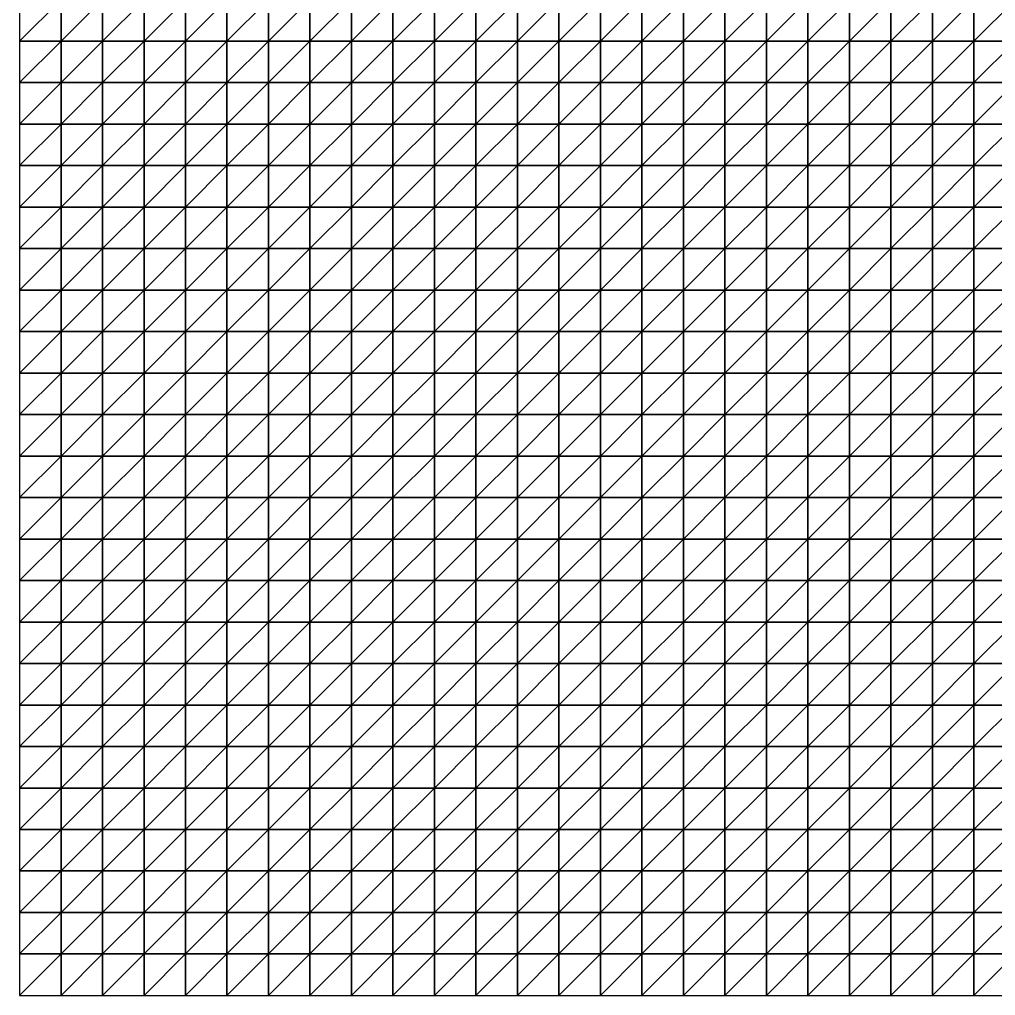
# Model space of a CAD drawing. Header units: metres. Extents: x -3 to 3, y -3 to 3.
# Drawn here: x -3 to -0.06, y -3 to -0.06 of the extents above; entities that cross this region are included whole.
import ezdxf

# ---------------------------------------------------------------- set-up
doc = ezdxf.new("R2010")
doc.units = ezdxf.units.M

msp = doc.modelspace()

# ---------------------------------------------------------------- meshes
at = {"layer": '10', "color": 2}
mesh = msp.add_polyface(dxfattribs=at)
corners = [(-3, -0.75, -0.0033), (-2.875, -0.75, -0.0058), (-2.875, -0.625, -0.0074), (-3, -0.625, -0.0042), (-2.875, -0.5, -0.009), (-3, -0.5, -0.0051), (-2.875, -0.375, -0.0105), (-3, -0.375, -0.0059), (-2.875, -0.25, -0.0117), (-3, -0.25, -0.0066), (-2.875, -0.125, -0.0126), (-3, -0.125, -0.0071), (-2.875, 0, -0.0131), (-2.75, -0.75, -0.0098), (-2.75, -0.625, -0.0126), (-2.75, -0.5, -0.0154), (-2.75, -0.375, -0.018), (-2.75, -0.25, -0.0202), (-2.75, -0.125, -0.0217), (-2.75, 0, -0.0225), (-2.625, -0.75, -0.0158), (-2.625, -0.625, -0.0206), (-2.625, -0.5, -0.0253), (-2.625, -0.375, -0.0298), (-2.625, -0.25, -0.0335), (-2.625, -0.125, -0.0361), (-2.625, 0, -0.0375), (-3, 0, -0.0073)]
mesh.append_faces([[corners[k] for k in face] for face in [(0, 1, 2), (3, 2, 4), (5, 4, 6), (7, 6, 8), (9, 8, 10), (11, 10, 12), (1, 13, 14), (2, 14, 15), (4, 15, 16), (6, 16, 17), (8, 17, 18), (10, 18, 19), (13, 20, 21), (14, 21, 22), (15, 22, 23), (16, 23, 24), (17, 24, 25), (18, 25, 26), (0, 2, 3), (3, 4, 5), (5, 6, 7), (7, 8, 9), (9, 10, 11), (11, 12, 27), (1, 14, 2), (2, 15, 4), (4, 16, 6), (6, 17, 8), (8, 18, 10), (10, 19, 12), (13, 21, 14), (14, 22, 15), (15, 23, 16), (16, 24, 17), (17, 25, 18), (18, 26, 19)]], dxfattribs={"color": 2})
mesh = msp.add_polyface(dxfattribs=at)
corners = [(-2.625, -0.75, -0.0158), (-2.5, -0.75, -0.0245), (-2.5, -0.625, -0.0322), (-2.625, -0.625, -0.0206), (-2.5, -0.5, -0.04), (-2.625, -0.5, -0.0253), (-2.5, -0.375, -0.0473), (-2.625, -0.375, -0.0298), (-2.5, -0.25, -0.0534), (-2.625, -0.25, -0.0335), (-2.5, -0.125, -0.0578), (-2.625, -0.125, -0.0361), (-2.5, 0, -0.0602), (-2.375, -0.75, -0.0362), (-2.375, -0.625, -0.0483), (-2.375, -0.5, -0.0606), (-2.375, -0.375, -0.0721), (-2.375, -0.25, -0.0818), (-2.375, -0.125, -0.089), (-2.375, 0, -0.0929), (-2.25, -0.75, -0.0509), (-2.25, -0.625, -0.0691), (-2.25, -0.5, -0.0878), (-2.25, -0.375, -0.1054), (-2.25, -0.25, -0.1204), (-2.25, -0.125, -0.1315), (-2.25, 0, -0.1377), (-2.625, 0, -0.0375)]
mesh.append_faces([[corners[k] for k in face] for face in [(0, 1, 2), (3, 2, 4), (5, 4, 6), (7, 6, 8), (9, 8, 10), (11, 10, 12), (1, 13, 14), (2, 14, 15), (4, 15, 16), (6, 16, 17), (8, 17, 18), (10, 18, 19), (13, 20, 21), (14, 21, 22), (15, 22, 23), (16, 23, 24), (17, 24, 25), (18, 25, 26), (0, 2, 3), (3, 4, 5), (5, 6, 7), (7, 8, 9), (9, 10, 11), (11, 12, 27), (1, 14, 2), (2, 15, 4), (4, 16, 6), (6, 17, 8), (8, 18, 10), (10, 19, 12), (13, 21, 14), (14, 22, 15), (15, 23, 16), (16, 24, 17), (17, 25, 18), (18, 26, 19)]], dxfattribs={"color": 2})
mesh = msp.add_polyface(dxfattribs=at)
corners = [(-2.25, -0.75, -0.0509), (-2.125, -0.75, -0.0678), (-2.125, -0.625, -0.0942), (-2.25, -0.625, -0.0691), (-2.125, -0.5, -0.1215), (-2.25, -0.5, -0.0878), (-2.125, -0.375, -0.1474), (-2.25, -0.375, -0.1054), (-2.125, -0.25, -0.1696), (-2.25, -0.25, -0.1204), (-2.125, -0.125, -0.1862), (-2.25, -0.125, -0.1315), (-2.125, 0, -0.1958), (-2, -0.75, -0.0846), (-2, -0.625, -0.1214), (-2, -0.5, -0.1598), (-2, -0.375, -0.1965), (-2, -0.25, -0.2282), (-2, -0.125, -0.2522), (-2, 0, -0.2665), (-1.875, -0.75, -0.0978), (-1.875, -0.625, -0.1468), (-1.875, -0.5, -0.1986), (-1.875, -0.375, -0.2487), (-1.875, -0.25, -0.2924), (-1.875, -0.125, -0.3259), (-1.875, 0, -0.3464), (-2.25, 0, -0.1377)]
mesh.append_faces([[corners[k] for k in face] for face in [(0, 1, 2), (3, 2, 4), (5, 4, 6), (7, 6, 8), (9, 8, 10), (11, 10, 12), (1, 13, 14), (2, 14, 15), (4, 15, 16), (6, 16, 17), (8, 17, 18), (10, 18, 19), (13, 20, 21), (14, 21, 22), (15, 22, 23), (16, 23, 24), (17, 24, 25), (18, 25, 26), (0, 2, 3), (3, 4, 5), (5, 6, 7), (7, 8, 9), (9, 10, 11), (11, 12, 27), (1, 14, 2), (2, 15, 4), (4, 16, 6), (6, 17, 8), (8, 18, 10), (10, 19, 12), (13, 21, 14), (14, 22, 15), (15, 23, 16), (16, 24, 17), (17, 25, 18), (18, 26, 19)]], dxfattribs={"color": 2})
mesh = msp.add_polyface(dxfattribs=at)
corners = [(-1.875, -0.75, -0.0978), (-1.75, -0.75, -0.1019), (-1.75, -0.625, -0.1644), (-1.875, -0.625, -0.1468), (-1.75, -0.5, -0.2315), (-1.875, -0.5, -0.1986), (-1.75, -0.375, -0.2971), (-1.875, -0.375, -0.2487), (-1.75, -0.25, -0.355), (-1.875, -0.25, -0.2924), (-1.75, -0.125, -0.4), (-1.875, -0.125, -0.3259), (-1.75, 0, -0.4285), (-1.625, -0.75, -0.0903), (-1.625, -0.625, -0.1663), (-1.625, -0.5, -0.2495), (-1.625, -0.375, -0.3321), (-1.625, -0.25, -0.4059), (-1.625, -0.125, -0.4642), (-1.625, 0, -0.5023), (-1.5, -0.75, -0.0561), (-1.5, -0.625, -0.1439), (-1.5, -0.5, -0.2426), (-1.5, -0.375, -0.3422), (-1.5, -0.25, -0.4327), (-1.5, -0.125, -0.5055), (-1.5, 0, -0.5547), (-1.875, 0, -0.3464)]
mesh.append_faces([[corners[k] for k in face] for face in [(0, 1, 2), (3, 2, 4), (5, 4, 6), (7, 6, 8), (9, 8, 10), (11, 10, 12), (1, 13, 14), (2, 14, 15), (4, 15, 16), (6, 16, 17), (8, 17, 18), (10, 18, 19), (13, 20, 21), (14, 21, 22), (15, 22, 23), (16, 23, 24), (17, 24, 25), (18, 25, 26), (0, 2, 3), (3, 4, 5), (5, 6, 7), (7, 8, 9), (9, 10, 11), (11, 12, 27), (1, 14, 2), (2, 15, 4), (4, 16, 6), (6, 17, 8), (8, 18, 10), (10, 19, 12), (13, 21, 14), (14, 22, 15), (15, 23, 16), (16, 24, 17), (17, 25, 18), (18, 26, 19)]], dxfattribs={"color": 2})
mesh = msp.add_polyface(dxfattribs=at)
corners = [(-1.5, -0.375, -0.3422), (-1.375, -0.375, -0.3164), (-1.375, -0.25, -0.4229), (-1.5, -0.25, -0.4327), (-1.375, -0.125, -0.5105), (-1.5, -0.125, -0.5055), (-1.375, 0, -0.5719), (-1.25, -0.375, -0.2466), (-1.25, -0.25, -0.3672), (-1.25, -0.125, -0.4685), (-1.25, 0, -0.5424), (-1.125, -0.375, -0.1311), (-1.125, -0.25, -0.2621), (-1.125, -0.125, -0.375), (-1.125, 0, -0.4608), (-1, -0.375, 0.0234), (-1, -0.25, -0.1132), (-1, -0.125, -0.2345), (-1, 0, -0.3305), (-0.875, -0.375, 0.2008), (-0.875, -0.25, 0.064), (-0.875, -0.125, -0.0616), (-0.875, 0, -0.1651), (-0.75, -0.375, 0.3775), (-0.75, -0.25, 0.2456), (-0.75, -0.125, 0.1202), (-0.75, 0, 0.0127), (-1.5, 0, -0.5547)]
mesh.append_faces([[corners[k] for k in face] for face in [(0, 1, 2), (3, 2, 4), (5, 4, 6), (1, 7, 8), (2, 8, 9), (4, 9, 10), (7, 11, 12), (8, 12, 13), (9, 13, 14), (11, 15, 16), (12, 16, 17), (13, 17, 18), (15, 19, 20), (16, 20, 21), (17, 21, 22), (19, 23, 24), (20, 24, 25), (21, 25, 26), (0, 2, 3), (3, 4, 5), (5, 6, 27), (1, 8, 2), (2, 9, 4), (4, 10, 6), (7, 12, 8), (8, 13, 9), (9, 14, 10), (11, 16, 12), (12, 17, 13), (13, 18, 14), (15, 20, 16), (16, 21, 17), (17, 22, 18), (19, 24, 20), (20, 25, 21), (21, 26, 22)]], dxfattribs={"color": 2})
mesh = msp.add_polyface(dxfattribs=at)
corners = [(-0.75, -0.75, 0.6172), (-0.625, -0.75, 0.6992), (-0.625, -0.625, 0.6958), (-0.75, -0.625, 0.5841), (-0.625, -0.5, 0.6313), (-0.75, -0.5, 0.4976), (-0.625, -0.375, 0.5263), (-0.75, -0.375, 0.3775), (-0.625, -0.25, 0.4037), (-0.75, -0.25, 0.2456), (-0.625, -0.125, 0.2828), (-0.75, -0.125, 0.1202), (-0.625, 0, 0.1752), (-0.5, -0.75, 0.7253), (-0.5, -0.625, 0.7515), (-0.5, -0.5, 0.7101), (-0.5, -0.375, 0.6224), (-0.5, -0.25, 0.5123), (-0.5, -0.125, 0.3994), (-0.5, 0, 0.2959), (-0.375, -0.75, 0.6872), (-0.375, -0.625, 0.7398), (-0.375, -0.5, 0.7203), (-0.375, -0.375, 0.6501), (-0.375, -0.25, 0.5539), (-0.375, -0.125, 0.452), (-0.375, 0, 0.3561), (-0.75, 0, 0.0127)]
mesh.append_faces([[corners[k] for k in face] for face in [(0, 1, 2), (3, 2, 4), (5, 4, 6), (7, 6, 8), (9, 8, 10), (11, 10, 12), (1, 13, 14), (2, 14, 15), (4, 15, 16), (6, 16, 17), (8, 17, 18), (10, 18, 19), (13, 20, 21), (14, 21, 22), (15, 22, 23), (16, 23, 24), (17, 24, 25), (18, 25, 26), (0, 2, 3), (3, 4, 5), (5, 6, 7), (7, 8, 9), (9, 10, 11), (11, 12, 27), (1, 14, 2), (2, 15, 4), (4, 16, 6), (6, 17, 8), (8, 18, 10), (10, 19, 12), (13, 21, 14), (14, 22, 15), (15, 23, 16), (16, 24, 17), (17, 25, 18), (18, 26, 19)]], dxfattribs={"color": 2})
mesh = msp.add_polyface(dxfattribs=at)
corners = [(-0.375, -0.75, 0.6872), (-0.25, -0.75, 0.5885), (-0.25, -0.625, 0.6619), (-0.375, -0.625, 0.7398), (-0.25, -0.5, 0.6609), (-0.375, -0.5, 0.7203), (-0.25, -0.375, 0.6069), (-0.375, -0.375, 0.6501), (-0.25, -0.25, 0.5251), (-0.375, -0.25, 0.5539), (-0.25, -0.125, 0.4357), (-0.375, -0.125, 0.452), (-0.25, 0, 0.3506), (-0.125, -0.75, 0.4443), (-0.125, -0.625, 0.5322), (-0.125, -0.5, 0.5455), (-0.125, -0.375, 0.5057), (-0.125, -0.25, 0.4377), (-0.125, -0.125, 0.3618), (-0.125, 0, 0.2894), (0, -0.75, 0.2792), (0, -0.625, 0.3756), (0, -0.5, 0.3995), (0, -0.375, 0.3718), (0, -0.25, 0.317), (0, -0.125, 0.2548), (0, 0, 0.1962), (-0.375, 0, 0.3561)]
mesh.append_faces([[corners[k] for k in face] for face in [(0, 1, 2), (3, 2, 4), (5, 4, 6), (7, 6, 8), (9, 8, 10), (11, 10, 12), (1, 13, 14), (2, 14, 15), (4, 15, 16), (6, 16, 17), (8, 17, 18), (10, 18, 19), (13, 20, 21), (14, 21, 22), (15, 22, 23), (16, 23, 24), (17, 24, 25), (18, 25, 26), (0, 2, 3), (3, 4, 5), (5, 6, 7), (7, 8, 9), (9, 10, 11), (11, 12, 27), (1, 14, 2), (2, 15, 4), (4, 16, 6), (6, 17, 8), (8, 18, 10), (10, 19, 12), (13, 21, 14), (14, 22, 15), (15, 23, 16), (16, 24, 17), (17, 25, 18), (18, 26, 19)]], dxfattribs={"color": 2})
mesh = msp.add_polyface(dxfattribs=at)
corners = [(-1.5, -0.75, -0.0561), (-1.375, -0.75, 0.0062), (-1.375, -0.625, -0.0897), (-1.5, -0.625, -0.1439), (-1.375, -0.5, -0.2012), (-1.5, -0.5, -0.2426), (-1.375, -0.375, -0.3164), (-1.25, -0.75, 0.0989), (-1.25, -0.625, 0.0006), (-1.25, -0.5, -0.1192), (-1.25, -0.375, -0.2466), (-1.125, -0.75, 0.2189), (-1.125, -0.625, 0.1255), (-1.125, -0.5, 0.0036), (-1.125, -0.375, -0.1311), (-1, -0.75, 0.3566), (-1, -0.625, 0.2762), (-1, -0.5, 0.1594), (-1, -0.375, 0.0234), (-0.875, -0.75, 0.4961), (-0.875, -0.625, 0.4364), (-0.875, -0.5, 0.3317), (-0.875, -0.375, 0.2008), (-0.75, -0.75, 0.6172), (-0.75, -0.625, 0.5841), (-0.75, -0.5, 0.4976), (-0.75, -0.375, 0.3775), (-1.5, -0.375, -0.3422)]
mesh.append_faces([[corners[k] for k in face] for face in [(0, 1, 2), (3, 2, 4), (5, 4, 6), (1, 7, 8), (2, 8, 9), (4, 9, 10), (7, 11, 12), (8, 12, 13), (9, 13, 14), (11, 15, 16), (12, 16, 17), (13, 17, 18), (15, 19, 20), (16, 20, 21), (17, 21, 22), (19, 23, 24), (20, 24, 25), (21, 25, 26), (0, 2, 3), (3, 4, 5), (5, 6, 27), (1, 8, 2), (2, 9, 4), (4, 10, 6), (7, 12, 8), (8, 13, 9), (9, 14, 10), (11, 16, 12), (12, 17, 13), (13, 18, 14), (15, 20, 16), (16, 21, 17), (17, 22, 18), (19, 24, 20), (20, 25, 21), (21, 26, 22)]], dxfattribs={"color": 2})
mesh = msp.add_polyface(dxfattribs=at)
corners = [(-3, -1.5, -0.0001), (-2.875, -1.5, -0.0001), (-2.875, -1.375, -0.0005), (-3, -1.375, -0.0003), (-2.875, -1.25, -0.0011), (-3, -1.25, -0.0007), (-2.875, -1.125, -0.0019), (-3, -1.125, -0.0011), (-2.875, -1, -0.003), (-3, -1, -0.0018), (-2.875, -0.875, -0.0043), (-3, -0.875, -0.0025), (-2.875, -0.75, -0.0058), (-2.75, -1.5, 0), (-2.75, -1.375, -0.0006), (-2.75, -1.25, -0.0016), (-2.75, -1.125, -0.003), (-2.75, -1, -0.0049), (-2.75, -0.875, -0.0072), (-2.75, -0.75, -0.0098), (-2.625, -1.5, 0.0004), (-2.625, -1.375, -0.0007), (-2.625, -1.25, -0.0023), (-2.625, -1.125, -0.0046), (-2.625, -1, -0.0076), (-2.625, -0.875, -0.0114), (-2.625, -0.75, -0.0158), (-3, -0.75, -0.0033)]
mesh.append_faces([[corners[k] for k in face] for face in [(0, 1, 2), (3, 2, 4), (5, 4, 6), (7, 6, 8), (9, 8, 10), (11, 10, 12), (1, 13, 14), (2, 14, 15), (4, 15, 16), (6, 16, 17), (8, 17, 18), (10, 18, 19), (13, 20, 21), (14, 21, 22), (15, 22, 23), (16, 23, 24), (17, 24, 25), (18, 25, 26), (0, 2, 3), (3, 4, 5), (5, 6, 7), (7, 8, 9), (9, 10, 11), (11, 12, 27), (1, 14, 2), (2, 15, 4), (4, 16, 6), (6, 17, 8), (8, 18, 10), (10, 19, 12), (13, 21, 14), (14, 22, 15), (15, 23, 16), (16, 24, 17), (17, 25, 18), (18, 26, 19)]], dxfattribs={"color": 2})
mesh = msp.add_polyface(dxfattribs=at)
corners = [(-2.625, -1.5, 0.0004), (-2.5, -1.5, 0.0011), (-2.5, -1.375, -0.0004), (-2.625, -1.375, -0.0007), (-2.5, -1.25, -0.0029), (-2.625, -1.25, -0.0023), (-2.5, -1.125, -0.0064), (-2.625, -1.125, -0.0046), (-2.5, -1, -0.0113), (-2.625, -1, -0.0076), (-2.5, -0.875, -0.0174), (-2.625, -0.875, -0.0114), (-2.5, -0.75, -0.0245), (-2.375, -1.5, 0.0025), (-2.375, -1.375, 0.0004), (-2.375, -1.25, -0.0031), (-2.375, -1.125, -0.0084), (-2.375, -1, -0.0158), (-2.375, -0.875, -0.0252), (-2.375, -0.75, -0.0362), (-2.25, -1.5, 0.005), (-2.25, -1.375, 0.0024), (-2.25, -1.25, -0.0024), (-2.25, -1.125, -0.0099), (-2.25, -1, -0.0206), (-2.25, -0.875, -0.0344), (-2.25, -0.75, -0.0509), (-2.625, -0.75, -0.0158)]
mesh.append_faces([[corners[k] for k in face] for face in [(0, 1, 2), (3, 2, 4), (5, 4, 6), (7, 6, 8), (9, 8, 10), (11, 10, 12), (1, 13, 14), (2, 14, 15), (4, 15, 16), (6, 16, 17), (8, 17, 18), (10, 18, 19), (13, 20, 21), (14, 21, 22), (15, 22, 23), (16, 23, 24), (17, 24, 25), (18, 25, 26), (0, 2, 3), (3, 4, 5), (5, 6, 7), (7, 8, 9), (9, 10, 11), (11, 12, 27), (1, 14, 2), (2, 15, 4), (4, 16, 6), (6, 17, 8), (8, 18, 10), (10, 19, 12), (13, 21, 14), (14, 22, 15), (15, 23, 16), (16, 24, 17), (17, 25, 18), (18, 26, 19)]], dxfattribs={"color": 2})
mesh = msp.add_polyface(dxfattribs=at)
corners = [(-2.25, -1.5, 0.005), (-2.125, -1.5, 0.0093), (-2.125, -1.375, 0.0063), (-2.25, -1.375, 0.0024), (-2.125, -1.25, 0.0002), (-2.25, -1.25, -0.0024), (-2.125, -1.125, -0.0099), (-2.25, -1.125, -0.0099), (-2.125, -1, -0.0247), (-2.25, -1, -0.0206), (-2.125, -0.875, -0.0442), (-2.25, -0.875, -0.0344), (-2.125, -0.75, -0.0678), (-2, -1.5, 0.0158), (-2, -1.375, 0.013), (-2, -1.25, 0.006), (-2, -1.125, -0.0067), (-2, -1, -0.026), (-2, -0.875, -0.0522), (-2, -0.75, -0.0846), (-1.875, -1.5, 0.025), (-1.875, -1.375, 0.0235), (-1.875, -1.25, 0.0165), (-1.875, -1.125, 0.0019), (-1.875, -1, -0.0218), (-1.875, -0.875, -0.0553), (-1.875, -0.75, -0.0978), (-2.25, -0.75, -0.0509)]
mesh.append_faces([[corners[k] for k in face] for face in [(0, 1, 2), (3, 2, 4), (5, 4, 6), (7, 6, 8), (9, 8, 10), (11, 10, 12), (1, 13, 14), (2, 14, 15), (4, 15, 16), (6, 16, 17), (8, 17, 18), (10, 18, 19), (13, 20, 21), (14, 21, 22), (15, 22, 23), (16, 23, 24), (17, 24, 25), (18, 25, 26), (0, 2, 3), (3, 4, 5), (5, 6, 7), (7, 8, 9), (9, 10, 11), (11, 12, 27), (1, 14, 2), (2, 15, 4), (4, 16, 6), (6, 17, 8), (8, 18, 10), (10, 19, 12), (13, 21, 14), (14, 22, 15), (15, 23, 16), (16, 24, 17), (17, 25, 18), (18, 26, 19)]], dxfattribs={"color": 2})
mesh = msp.add_polyface(dxfattribs=at)
corners = [(-1.875, -1.5, 0.025), (-1.75, -1.5, 0.037), (-1.75, -1.375, 0.0385), (-1.875, -1.375, 0.0235), (-1.75, -1.25, 0.0333), (-1.875, -1.25, 0.0165), (-1.75, -1.125, 0.0185), (-1.875, -1.125, 0.0019), (-1.75, -1, -0.0085), (-1.875, -1, -0.0218), (-1.75, -0.875, -0.049), (-1.875, -0.875, -0.0553), (-1.75, -0.75, -0.1019), (-1.625, -1.5, 0.0511), (-1.625, -1.375, 0.0581), (-1.625, -1.25, 0.0577), (-1.625, -1.125, 0.0455), (-1.625, -1, 0.0177), (-1.625, -0.875, -0.0278), (-1.625, -0.75, -0.0903), (-1.5, -1.5, 0.0653), (-1.5, -1.375, 0.0813), (-1.5, -1.25, 0.0897), (-1.5, -1.125, 0.0845), (-1.5, -1, 0.0601), (-1.5, -0.875, 0.0133), (-1.5, -0.75, -0.0561), (-1.875, -0.75, -0.0978)]
mesh.append_faces([[corners[k] for k in face] for face in [(0, 1, 2), (3, 2, 4), (5, 4, 6), (7, 6, 8), (9, 8, 10), (11, 10, 12), (1, 13, 14), (2, 14, 15), (4, 15, 16), (6, 16, 17), (8, 17, 18), (10, 18, 19), (13, 20, 21), (14, 21, 22), (15, 22, 23), (16, 23, 24), (17, 24, 25), (18, 25, 26), (0, 2, 3), (3, 4, 5), (5, 6, 7), (7, 8, 9), (9, 10, 11), (11, 12, 27), (1, 14, 2), (2, 15, 4), (4, 16, 6), (6, 17, 8), (8, 18, 10), (10, 19, 12), (13, 21, 14), (14, 22, 15), (15, 23, 16), (16, 24, 17), (17, 25, 18), (18, 26, 19)]], dxfattribs={"color": 2})
mesh = msp.add_polyface(dxfattribs=at)
corners = [(-1.5, -1.5, 0.0653), (-1.375, -1.5, 0.0762), (-1.375, -1.375, 0.1052), (-1.5, -1.375, 0.0813), (-1.375, -1.25, 0.1276), (-1.5, -1.25, 0.0897), (-1.375, -1.125, 0.1352), (-1.5, -1.125, 0.0845), (-1.375, -1, 0.1203), (-1.5, -1, 0.0601), (-1.375, -0.875, 0.0777), (-1.5, -0.875, 0.0133), (-1.375, -0.75, 0.0062), (-1.25, -1.5, 0.0785), (-1.25, -1.375, 0.1248), (-1.25, -1.25, 0.1672), (-1.25, -1.125, 0.1947), (-1.25, -1, 0.1968), (-1.25, -0.875, 0.1657), (-1.25, -0.75, 0.0989), (-1.125, -1.5, 0.0655), (-1.125, -1.375, 0.1333), (-1.125, -1.25, 0.2015), (-1.125, -1.125, 0.2564), (-1.125, -1, 0.2837), (-1.125, -0.875, 0.2728), (-1.125, -0.75, 0.2189), (-1.5, -0.75, -0.0561)]
mesh.append_faces([[corners[k] for k in face] for face in [(0, 1, 2), (3, 2, 4), (5, 4, 6), (7, 6, 8), (9, 8, 10), (11, 10, 12), (1, 13, 14), (2, 14, 15), (4, 15, 16), (6, 16, 17), (8, 17, 18), (10, 18, 19), (13, 20, 21), (14, 21, 22), (15, 22, 23), (16, 23, 24), (17, 24, 25), (18, 25, 26), (0, 2, 3), (3, 4, 5), (5, 6, 7), (7, 8, 9), (9, 10, 11), (11, 12, 27), (1, 14, 2), (2, 15, 4), (4, 16, 6), (6, 17, 8), (8, 18, 10), (10, 19, 12), (13, 21, 14), (14, 22, 15), (15, 23, 16), (16, 24, 17), (17, 25, 18), (18, 26, 19)]], dxfattribs={"color": 2})
mesh = msp.add_polyface(dxfattribs=at)
corners = [(-1.125, -1.5, 0.0655), (-1, -1.5, 0.0297), (-1, -1.375, 0.1222), (-1.125, -1.375, 0.1333), (-1, -1.25, 0.2214), (-1.125, -1.25, 0.2015), (-1, -1.125, 0.3104), (-1.125, -1.125, 0.2564), (-1, -1, 0.3712), (-1.125, -1, 0.2837), (-1, -0.875, 0.389), (-1.125, -0.875, 0.2728), (-1, -0.75, 0.3566), (-0.875, -1.5, -0.0359), (-0.875, -1.375, 0.0827), (-0.875, -1.25, 0.2163), (-0.875, -1.125, 0.3446), (-0.875, -1, 0.4453), (-0.875, -0.875, 0.4993), (-0.875, -0.75, 0.4961), (-0.75, -1.5, -0.136), (-0.75, -1.375, 0.0078), (-0.75, -1.25, 0.1765), (-0.75, -1.125, 0.3465), (-0.75, -1, 0.4907), (-0.75, -0.875, 0.5857), (-0.75, -0.75, 0.6172), (-1.125, -0.75, 0.2189)]
mesh.append_faces([[corners[k] for k in face] for face in [(0, 1, 2), (3, 2, 4), (5, 4, 6), (7, 6, 8), (9, 8, 10), (11, 10, 12), (1, 13, 14), (2, 14, 15), (4, 15, 16), (6, 16, 17), (8, 17, 18), (10, 18, 19), (13, 20, 21), (14, 21, 22), (15, 22, 23), (16, 23, 24), (17, 24, 25), (18, 25, 26), (0, 2, 3), (3, 4, 5), (5, 6, 7), (7, 8, 9), (9, 10, 11), (11, 12, 27), (1, 14, 2), (2, 15, 4), (4, 16, 6), (6, 17, 8), (8, 18, 10), (10, 19, 12), (13, 21, 14), (14, 22, 15), (15, 23, 16), (16, 24, 17), (17, 25, 18), (18, 26, 19)]], dxfattribs={"color": 2})
mesh = msp.add_polyface(dxfattribs=at)
corners = [(-0.75, -1.5, -0.136), (-0.625, -1.5, -0.2713), (-0.625, -1.375, -0.1059), (-0.75, -1.375, 0.0078), (-0.625, -1.25, 0.0955), (-0.75, -1.25, 0.1765), (-0.625, -1.125, 0.3058), (-0.75, -1.125, 0.3465), (-0.625, -1, 0.4936), (-0.75, -1, 0.4907), (-0.625, -0.875, 0.6307), (-0.75, -0.875, 0.5857), (-0.625, -0.75, 0.6992), (-0.5, -1.5, -0.4374), (-0.5, -1.375, -0.2561), (-0.5, -1.25, -0.0277), (-0.5, -1.125, 0.2177), (-0.5, -1, 0.4449), (-0.5, -0.875, 0.6213), (-0.5, -0.75, 0.7253), (-0.375, -1.5, -0.6239), (-0.375, -1.375, -0.4341), (-0.375, -1.25, -0.187), (-0.375, -1.125, 0.0853), (-0.375, -1, 0.344), (-0.375, -0.875, 0.5528), (-0.375, -0.75, 0.6872), (-0.75, -0.75, 0.6172)]
mesh.append_faces([[corners[k] for k in face] for face in [(0, 1, 2), (3, 2, 4), (5, 4, 6), (7, 6, 8), (9, 8, 10), (11, 10, 12), (1, 13, 14), (2, 14, 15), (4, 15, 16), (6, 16, 17), (8, 17, 18), (10, 18, 19), (13, 20, 21), (14, 21, 22), (15, 22, 23), (16, 23, 24), (17, 24, 25), (18, 25, 26), (0, 2, 3), (3, 4, 5), (5, 6, 7), (7, 8, 9), (9, 10, 11), (11, 12, 27), (1, 14, 2), (2, 15, 4), (4, 16, 6), (6, 17, 8), (8, 18, 10), (10, 19, 12), (13, 21, 14), (14, 22, 15), (15, 23, 16), (16, 24, 17), (17, 25, 18), (18, 26, 19)]], dxfattribs={"color": 2})
mesh = msp.add_polyface(dxfattribs=at)
corners = [(-0.375, -1.5, -0.6239), (-0.25, -1.5, -0.8151), (-0.25, -1.375, -0.625), (-0.375, -1.375, -0.4341), (-0.25, -1.25, -0.3689), (-0.375, -1.25, -0.187), (-0.25, -1.125, -0.0804), (-0.375, -1.125, 0.0853), (-0.25, -1, 0.1993), (-0.375, -1, 0.344), (-0.25, -0.875, 0.4313), (-0.375, -0.875, 0.5528), (-0.25, -0.75, 0.5885), (-0.125, -1.5, -0.9922), (-0.125, -1.375, -0.8094), (-0.125, -1.25, -0.5542), (-0.125, -1.125, -0.2607), (-0.125, -1, 0.0285), (-0.125, -0.875, 0.273), (-0.125, -0.75, 0.4443), (0, -1.5, -1.1361), (0, -1.375, -0.9665), (0, -1.25, -0.7209), (0, -1.125, -0.4328), (0, -1, -0.1448), (0, -0.875, 0.1022), (0, -0.75, 0.2792), (-0.375, -0.75, 0.6872)]
mesh.append_faces([[corners[k] for k in face] for face in [(0, 1, 2), (3, 2, 4), (5, 4, 6), (7, 6, 8), (9, 8, 10), (11, 10, 12), (1, 13, 14), (2, 14, 15), (4, 15, 16), (6, 16, 17), (8, 17, 18), (10, 18, 19), (13, 20, 21), (14, 21, 22), (15, 22, 23), (16, 23, 24), (17, 24, 25), (18, 25, 26), (0, 2, 3), (3, 4, 5), (5, 6, 7), (7, 8, 9), (9, 10, 11), (11, 12, 27), (1, 14, 2), (2, 15, 4), (4, 16, 6), (6, 17, 8), (8, 18, 10), (10, 19, 12), (13, 21, 14), (14, 22, 15), (15, 23, 16), (16, 24, 17), (17, 25, 18), (18, 26, 19)]], dxfattribs={"color": 2})
mesh = msp.add_polyface(dxfattribs=at)
corners = [(-3, -2.25, 0.0001), (-2.875, -2.25, 0.0002), (-2.875, -2.125, 0.0003), (-3, -2.125, 0.0001), (-2.875, -2, 0.0003), (-3, -2, 0.0001), (-2.875, -1.875, 0.0003), (-3, -1.875, 0.0002), (-2.875, -1.75, 0.0003), (-3, -1.75, 0.0001), (-2.875, -1.625, 0.0002), (-3, -1.625, 0.0001), (-2.875, -1.5, -0.0001), (-2.75, -2.25, 0.0004), (-2.75, -2.125, 0.0005), (-2.75, -2, 0.0006), (-2.75, -1.875, 0.0006), (-2.75, -1.75, 0.0006), (-2.75, -1.625, 0.0004), (-2.75, -1.5, 0), (-2.625, -2.25, 0.0007), (-2.625, -2.125, 0.0009), (-2.625, -2, 0.001), (-2.625, -1.875, 0.0011), (-2.625, -1.75, 0.0011), (-2.625, -1.625, 0.0009), (-2.625, -1.5, 0.0004), (-3, -1.5, -0.0001)]
mesh.append_faces([[corners[k] for k in face] for face in [(0, 1, 2), (3, 2, 4), (5, 4, 6), (7, 6, 8), (9, 8, 10), (11, 10, 12), (1, 13, 14), (2, 14, 15), (4, 15, 16), (6, 16, 17), (8, 17, 18), (10, 18, 19), (13, 20, 21), (14, 21, 22), (15, 22, 23), (16, 23, 24), (17, 24, 25), (18, 25, 26), (0, 2, 3), (3, 4, 5), (5, 6, 7), (7, 8, 9), (9, 10, 11), (11, 12, 27), (1, 14, 2), (2, 15, 4), (4, 16, 6), (6, 17, 8), (8, 18, 10), (10, 19, 12), (13, 21, 14), (14, 22, 15), (15, 23, 16), (16, 24, 17), (17, 25, 18), (18, 26, 19)]], dxfattribs={"color": 2})
mesh = msp.add_polyface(dxfattribs=at)
corners = [(-2.625, -2.25, 0.0007), (-2.5, -2.25, 0.0012), (-2.5, -2.125, 0.0015), (-2.625, -2.125, 0.0009), (-2.5, -2, 0.0018), (-2.625, -2, 0.001), (-2.5, -1.875, 0.002), (-2.625, -1.875, 0.0011), (-2.5, -1.75, 0.0021), (-2.625, -1.75, 0.0011), (-2.5, -1.625, 0.0018), (-2.625, -1.625, 0.0009), (-2.5, -1.5, 0.0011), (-2.375, -2.25, 0.0019), (-2.375, -2.125, 0.0024), (-2.375, -2, 0.0029), (-2.375, -1.875, 0.0034), (-2.375, -1.75, 0.0036), (-2.375, -1.625, 0.0034), (-2.375, -1.5, 0.0025), (-2.25, -2.25, 0.0028), (-2.25, -2.125, 0.0036), (-2.25, -2, 0.0045), (-2.25, -1.875, 0.0054), (-2.25, -1.75, 0.006), (-2.25, -1.625, 0.006), (-2.25, -1.5, 0.005), (-2.625, -1.5, 0.0004)]
mesh.append_faces([[corners[k] for k in face] for face in [(0, 1, 2), (3, 2, 4), (5, 4, 6), (7, 6, 8), (9, 8, 10), (11, 10, 12), (1, 13, 14), (2, 14, 15), (4, 15, 16), (6, 16, 17), (8, 17, 18), (10, 18, 19), (13, 20, 21), (14, 21, 22), (15, 22, 23), (16, 23, 24), (17, 24, 25), (18, 25, 26), (0, 2, 3), (3, 4, 5), (5, 6, 7), (7, 8, 9), (9, 10, 11), (11, 12, 27), (1, 14, 2), (2, 15, 4), (4, 16, 6), (6, 17, 8), (8, 18, 10), (10, 19, 12), (13, 21, 14), (14, 22, 15), (15, 23, 16), (16, 24, 17), (17, 25, 18), (18, 26, 19)]], dxfattribs={"color": 2})
mesh = msp.add_polyface(dxfattribs=at)
corners = [(-2.25, -2.25, 0.0028), (-2.125, -2.25, 0.0041), (-2.125, -2.125, 0.0053), (-2.25, -2.125, 0.0036), (-2.125, -2, 0.0067), (-2.25, -2, 0.0045), (-2.125, -1.875, 0.0082), (-2.25, -1.875, 0.0054), (-2.125, -1.75, 0.0095), (-2.25, -1.75, 0.006), (-2.125, -1.625, 0.01), (-2.25, -1.625, 0.006), (-2.125, -1.5, 0.0093), (-2, -2.25, 0.0054), (-2, -2.125, 0.0072), (-2, -2, 0.0094), (-2, -1.875, 0.0118), (-2, -1.75, 0.0141), (-2, -1.625, 0.0157), (-2, -1.5, 0.0158), (-1.875, -2.25, 0.0067), (-1.875, -2.125, 0.009), (-1.875, -2, 0.0121), (-1.875, -1.875, 0.0157), (-1.875, -1.75, 0.0196), (-1.875, -1.625, 0.0231), (-1.875, -1.5, 0.025), (-2.25, -1.5, 0.005)]
mesh.append_faces([[corners[k] for k in face] for face in [(0, 1, 2), (3, 2, 4), (5, 4, 6), (7, 6, 8), (9, 8, 10), (11, 10, 12), (1, 13, 14), (2, 14, 15), (4, 15, 16), (6, 16, 17), (8, 17, 18), (10, 18, 19), (13, 20, 21), (14, 21, 22), (15, 22, 23), (16, 23, 24), (17, 24, 25), (18, 25, 26), (0, 2, 3), (3, 4, 5), (5, 6, 7), (7, 8, 9), (9, 10, 11), (11, 12, 27), (1, 14, 2), (2, 15, 4), (4, 16, 6), (6, 17, 8), (8, 18, 10), (10, 19, 12), (13, 21, 14), (14, 22, 15), (15, 23, 16), (16, 24, 17), (17, 25, 18), (18, 26, 19)]], dxfattribs={"color": 2})
mesh = msp.add_polyface(dxfattribs=at)
corners = [(-1.875, -2.25, 0.0067), (-1.75, -2.25, 0.0071), (-1.75, -2.125, 0.01), (-1.875, -2.125, 0.009), (-1.75, -2, 0.014), (-1.875, -2, 0.0121), (-1.75, -1.875, 0.0192), (-1.875, -1.875, 0.0157), (-1.75, -1.75, 0.0254), (-1.875, -1.75, 0.0196), (-1.75, -1.625, 0.0319), (-1.875, -1.625, 0.0231), (-1.75, -1.5, 0.037), (-1.625, -2.25, 0.0059), (-1.625, -2.125, 0.0089), (-1.625, -2, 0.0137), (-1.625, -1.875, 0.0207), (-1.625, -1.75, 0.0299), (-1.625, -1.625, 0.0407), (-1.625, -1.5, 0.0511), (-1.5, -2.25, 0.0015), (-1.5, -2.125, 0.0039), (-1.5, -2, 0.009), (-1.5, -1.875, 0.0178), (-1.5, -1.75, 0.0306), (-1.5, -1.625, 0.0472), (-1.5, -1.5, 0.0653), (-1.875, -1.5, 0.025)]
mesh.append_faces([[corners[k] for k in face] for face in [(0, 1, 2), (3, 2, 4), (5, 4, 6), (7, 6, 8), (9, 8, 10), (11, 10, 12), (1, 13, 14), (2, 14, 15), (4, 15, 16), (6, 16, 17), (8, 17, 18), (10, 18, 19), (13, 20, 21), (14, 21, 22), (15, 22, 23), (16, 23, 24), (17, 24, 25), (18, 25, 26), (0, 2, 3), (3, 4, 5), (5, 6, 7), (7, 8, 9), (9, 10, 11), (11, 12, 27), (1, 14, 2), (2, 15, 4), (4, 16, 6), (6, 17, 8), (8, 18, 10), (10, 19, 12), (13, 21, 14), (14, 22, 15), (15, 23, 16), (16, 24, 17), (17, 25, 18), (18, 26, 19)]], dxfattribs={"color": 2})
mesh = msp.add_polyface(dxfattribs=at)
corners = [(-1.5, -1.875, 0.0178), (-1.375, -1.875, 0.007), (-1.375, -1.75, 0.0238), (-1.5, -1.75, 0.0306), (-1.375, -1.625, 0.0475), (-1.5, -1.625, 0.0472), (-1.375, -1.5, 0.0762), (-1.25, -1.875, -0.0158), (-1.25, -1.75, 0.0046), (-1.25, -1.625, 0.0367), (-1.25, -1.5, 0.0785), (-1.125, -1.875, -0.0553), (-1.125, -1.75, -0.0323), (-1.125, -1.625, 0.0083), (-1.125, -1.5, 0.0655), (-1, -1.875, -0.1158), (-1, -1.75, -0.0924), (-1, -1.625, -0.0439), (-1, -1.5, 0.0297), (-0.875, -1.875, -0.2002), (-0.875, -1.75, -0.1797), (-0.875, -1.625, -0.1254), (-0.875, -1.5, -0.0359), (-0.75, -1.875, -0.3093), (-0.75, -1.75, -0.2957), (-0.75, -1.625, -0.239), (-0.75, -1.5, -0.136), (-1.5, -1.5, 0.0653)]
mesh.append_faces([[corners[k] for k in face] for face in [(0, 1, 2), (3, 2, 4), (5, 4, 6), (1, 7, 8), (2, 8, 9), (4, 9, 10), (7, 11, 12), (8, 12, 13), (9, 13, 14), (11, 15, 16), (12, 16, 17), (13, 17, 18), (15, 19, 20), (16, 20, 21), (17, 21, 22), (19, 23, 24), (20, 24, 25), (21, 25, 26), (0, 2, 3), (3, 4, 5), (5, 6, 27), (1, 8, 2), (2, 9, 4), (4, 10, 6), (7, 12, 8), (8, 13, 9), (9, 14, 10), (11, 16, 12), (12, 17, 13), (13, 18, 14), (15, 20, 16), (16, 21, 17), (17, 22, 18), (19, 24, 20), (20, 25, 21), (21, 26, 22)]], dxfattribs={"color": 2})
mesh = msp.add_polyface(dxfattribs=at)
corners = [(-0.75, -2.25, -0.1988), (-0.625, -2.25, -0.2706), (-0.625, -2.125, -0.3413), (-0.75, -2.125, -0.2488), (-0.625, -2, -0.4028), (-0.75, -2, -0.2896), (-0.625, -1.875, -0.4403), (-0.75, -1.875, -0.3093), (-0.625, -1.75, -0.4383), (-0.75, -1.75, -0.2957), (-0.625, -1.625, -0.3838), (-0.75, -1.625, -0.239), (-0.625, -1.5, -0.2713), (-0.5, -2.25, -0.3487), (-0.5, -2.125, -0.4426), (-0.5, -2, -0.5278), (-0.5, -1.875, -0.5869), (-0.5, -1.75, -0.6009), (-0.5, -1.625, -0.5538), (-0.5, -1.5, -0.4374), (-0.375, -2.25, -0.4277), (-0.375, -2.125, -0.5455), (-0.375, -2, -0.656), (-0.375, -1.875, -0.739), (-0.375, -1.75, -0.7726), (-0.375, -1.625, -0.7377), (-0.375, -1.5, -0.6239), (-0.75, -1.5, -0.136)]
mesh.append_faces([[corners[k] for k in face] for face in [(0, 1, 2), (3, 2, 4), (5, 4, 6), (7, 6, 8), (9, 8, 10), (11, 10, 12), (1, 13, 14), (2, 14, 15), (4, 15, 16), (6, 16, 17), (8, 17, 18), (10, 18, 19), (13, 20, 21), (14, 21, 22), (15, 22, 23), (16, 23, 24), (17, 24, 25), (18, 25, 26), (0, 2, 3), (3, 4, 5), (5, 6, 7), (7, 8, 9), (9, 10, 11), (11, 12, 27), (1, 14, 2), (2, 15, 4), (4, 16, 6), (6, 17, 8), (8, 18, 10), (10, 19, 12), (13, 21, 14), (14, 22, 15), (15, 23, 16), (16, 24, 17), (17, 25, 18), (18, 26, 19)]], dxfattribs={"color": 2})
mesh = msp.add_polyface(dxfattribs=at)
corners = [(-0.375, -2.25, -0.4277), (-0.25, -2.25, -0.501), (-0.25, -2.125, -0.6417), (-0.375, -2.125, -0.5455), (-0.25, -2, -0.7767), (-0.375, -2, -0.656), (-0.25, -1.875, -0.8841), (-0.375, -1.875, -0.739), (-0.25, -1.75, -0.9392), (-0.375, -1.75, -0.7726), (-0.25, -1.625, -0.9204), (-0.375, -1.625, -0.7377), (-0.25, -1.5, -0.8151), (-0.125, -2.25, -0.5619), (-0.125, -2.125, -0.7221), (-0.125, -2, -0.8787), (-0.125, -1.875, -1.0084), (-0.125, -1.75, -1.0849), (-0.125, -1.625, -1.0842), (-0.125, -1.5, -0.9922), (0, -2.25, -0.6044), (0, -2.125, -0.7788), (0, -2, -0.9519), (0, -1.875, -1.0996), (0, -1.75, -1.1946), (0, -1.625, -1.2119), (0, -1.5, -1.1361), (-0.375, -1.5, -0.6239)]
mesh.append_faces([[corners[k] for k in face] for face in [(0, 1, 2), (3, 2, 4), (5, 4, 6), (7, 6, 8), (9, 8, 10), (11, 10, 12), (1, 13, 14), (2, 14, 15), (4, 15, 16), (6, 16, 17), (8, 17, 18), (10, 18, 19), (13, 20, 21), (14, 21, 22), (15, 22, 23), (16, 23, 24), (17, 24, 25), (18, 25, 26), (0, 2, 3), (3, 4, 5), (5, 6, 7), (7, 8, 9), (9, 10, 11), (11, 12, 27), (1, 14, 2), (2, 15, 4), (4, 16, 6), (6, 17, 8), (8, 18, 10), (10, 19, 12), (13, 21, 14), (14, 22, 15), (15, 23, 16), (16, 24, 17), (17, 25, 18), (18, 26, 19)]], dxfattribs={"color": 2})
mesh = msp.add_polyface(dxfattribs=at)
corners = [(-1.5, -2.25, 0.0015), (-1.375, -2.25, -0.0079), (-1.375, -2.125, -0.0073), (-1.5, -2.125, 0.0039), (-1.375, -2, -0.0029), (-1.5, -2, 0.009), (-1.375, -1.875, 0.007), (-1.25, -2.25, -0.0245), (-1.25, -2.125, -0.0276), (-1.25, -2, -0.0257), (-1.25, -1.875, -0.0158), (-1.125, -2.25, -0.0504), (-1.125, -2.125, -0.0599), (-1.125, -2, -0.0631), (-1.125, -1.875, -0.0553), (-1, -2.25, -0.0876), (-1, -2.125, -0.1068), (-1, -2, -0.1184), (-1, -1.875, -0.1158), (-0.875, -2.25, -0.1372), (-0.875, -2.125, -0.1698), (-0.875, -2, -0.1939), (-0.875, -1.875, -0.2002), (-0.75, -2.25, -0.1988), (-0.75, -2.125, -0.2488), (-0.75, -2, -0.2896), (-0.75, -1.875, -0.3093), (-1.5, -1.875, 0.0178)]
mesh.append_faces([[corners[k] for k in face] for face in [(0, 1, 2), (3, 2, 4), (5, 4, 6), (1, 7, 8), (2, 8, 9), (4, 9, 10), (7, 11, 12), (8, 12, 13), (9, 13, 14), (11, 15, 16), (12, 16, 17), (13, 17, 18), (15, 19, 20), (16, 20, 21), (17, 21, 22), (19, 23, 24), (20, 24, 25), (21, 25, 26), (0, 2, 3), (3, 4, 5), (5, 6, 27), (1, 8, 2), (2, 9, 4), (4, 10, 6), (7, 12, 8), (8, 13, 9), (9, 14, 10), (11, 16, 12), (12, 17, 13), (13, 18, 14), (15, 20, 16), (16, 21, 17), (17, 22, 18), (19, 24, 20), (20, 25, 21), (21, 26, 22)]], dxfattribs={"color": 2})
mesh = msp.add_polyface(dxfattribs=at)
corners = [(-3, -3, 0), (-2.875, -3, 0), (-2.875, -2.875, 0), (-3, -2.875, 0), (-2.875, -2.75, 0.0001), (-3, -2.75, 0), (-2.875, -2.625, 0.0001), (-3, -2.625, 0), (-2.875, -2.5, 0.0001), (-3, -2.5, 0.0001), (-2.875, -2.375, 0.0002), (-3, -2.375, 0.0001), (-2.875, -2.25, 0.0002), (-2.75, -3, 0), (-2.75, -2.875, 0.0001), (-2.75, -2.75, 0.0001), (-2.75, -2.625, 0.0002), (-2.75, -2.5, 0.0002), (-2.75, -2.375, 0.0003), (-2.75, -2.25, 0.0004), (-2.625, -3, 0.0001), (-2.625, -2.875, 0.0001), (-2.625, -2.75, 0.0002), (-2.625, -2.625, 0.0003), (-2.625, -2.5, 0.0004), (-2.625, -2.375, 0.0005), (-2.625, -2.25, 0.0007), (-3, -2.25, 0.0001)]
mesh.append_faces([[corners[k] for k in face] for face in [(0, 1, 2), (3, 2, 4), (5, 4, 6), (7, 6, 8), (9, 8, 10), (11, 10, 12), (1, 13, 14), (2, 14, 15), (4, 15, 16), (6, 16, 17), (8, 17, 18), (10, 18, 19), (13, 20, 21), (14, 21, 22), (15, 22, 23), (16, 23, 24), (17, 24, 25), (18, 25, 26), (0, 2, 3), (3, 4, 5), (5, 6, 7), (7, 8, 9), (9, 10, 11), (11, 12, 27), (1, 14, 2), (2, 15, 4), (4, 16, 6), (6, 17, 8), (8, 18, 10), (10, 19, 12), (13, 21, 14), (14, 22, 15), (15, 23, 16), (16, 24, 17), (17, 25, 18), (18, 26, 19)]], dxfattribs={"color": 2})
mesh = msp.add_polyface(dxfattribs=at)
corners = [(-2.625, -3, 0.0001), (-2.5, -3, 0.0001), (-2.5, -2.875, 0.0002), (-2.625, -2.875, 0.0001), (-2.5, -2.75, 0.0003), (-2.625, -2.75, 0.0002), (-2.5, -2.625, 0.0005), (-2.625, -2.625, 0.0003), (-2.5, -2.5, 0.0006), (-2.625, -2.5, 0.0004), (-2.5, -2.375, 0.0009), (-2.625, -2.375, 0.0005), (-2.5, -2.25, 0.0012), (-2.375, -3, 0.0002), (-2.375, -2.875, 0.0003), (-2.375, -2.75, 0.0005), (-2.375, -2.625, 0.0007), (-2.375, -2.5, 0.001), (-2.375, -2.375, 0.0014), (-2.375, -2.25, 0.0019), (-2.25, -3, 0.0003), (-2.25, -2.875, 0.0005), (-2.25, -2.75, 0.0008), (-2.25, -2.625, 0.0011), (-2.25, -2.5, 0.0015), (-2.25, -2.375, 0.0021), (-2.25, -2.25, 0.0028), (-2.625, -2.25, 0.0007)]
mesh.append_faces([[corners[k] for k in face] for face in [(0, 1, 2), (3, 2, 4), (5, 4, 6), (7, 6, 8), (9, 8, 10), (11, 10, 12), (1, 13, 14), (2, 14, 15), (4, 15, 16), (6, 16, 17), (8, 17, 18), (10, 18, 19), (13, 20, 21), (14, 21, 22), (15, 22, 23), (16, 23, 24), (17, 24, 25), (18, 25, 26), (0, 2, 3), (3, 4, 5), (5, 6, 7), (7, 8, 9), (9, 10, 11), (11, 12, 27), (1, 14, 2), (2, 15, 4), (4, 16, 6), (6, 17, 8), (8, 18, 10), (10, 19, 12), (13, 21, 14), (14, 22, 15), (15, 23, 16), (16, 24, 17), (17, 25, 18), (18, 26, 19)]], dxfattribs={"color": 2})
mesh = msp.add_polyface(dxfattribs=at)
corners = [(-2.25, -2.625, 0.0011), (-2.125, -2.625, 0.0016), (-2.125, -2.5, 0.0022), (-2.25, -2.5, 0.0015), (-2.125, -2.375, 0.003), (-2.25, -2.375, 0.0021), (-2.125, -2.25, 0.0041), (-2, -2.625, 0.0021), (-2, -2.5, 0.0029), (-2, -2.375, 0.004), (-2, -2.25, 0.0054), (-1.875, -2.625, 0.0026), (-1.875, -2.5, 0.0036), (-1.875, -2.375, 0.0049), (-1.875, -2.25, 0.0067), (-1.75, -2.625, 0.0028), (-1.75, -2.5, 0.0038), (-1.75, -2.375, 0.0051), (-1.75, -2.25, 0.0071), (-1.625, -2.625, 0.0023), (-1.625, -2.5, 0.003), (-1.625, -2.375, 0.0041), (-1.625, -2.25, 0.0059), (-1.5, -2.625, 0.0007), (-1.5, -2.5, 0.0006), (-1.5, -2.375, 0.0006), (-1.5, -2.25, 0.0015), (-2.25, -2.25, 0.0028)]
mesh.append_faces([[corners[k] for k in face] for face in [(0, 1, 2), (3, 2, 4), (5, 4, 6), (1, 7, 8), (2, 8, 9), (4, 9, 10), (7, 11, 12), (8, 12, 13), (9, 13, 14), (11, 15, 16), (12, 16, 17), (13, 17, 18), (15, 19, 20), (16, 20, 21), (17, 21, 22), (19, 23, 24), (20, 24, 25), (21, 25, 26), (0, 2, 3), (3, 4, 5), (5, 6, 27), (1, 8, 2), (2, 9, 4), (4, 10, 6), (7, 12, 8), (8, 13, 9), (9, 14, 10), (11, 16, 12), (12, 17, 13), (13, 18, 14), (15, 20, 16), (16, 21, 17), (17, 22, 18), (19, 24, 20), (20, 25, 21), (21, 26, 22)]], dxfattribs={"color": 2})
mesh = msp.add_polyface(dxfattribs=at)
corners = [(-1.5, -2.625, 0.0007), (-1.375, -2.625, -0.0026), (-1.375, -2.5, -0.0045), (-1.5, -2.5, 0.0006), (-1.375, -2.375, -0.0066), (-1.5, -2.375, 0.0006), (-1.375, -2.25, -0.0079), (-1.25, -2.625, -0.0085), (-1.25, -2.5, -0.0134), (-1.25, -2.375, -0.0191), (-1.25, -2.25, -0.0245), (-1.125, -2.625, -0.0178), (-1.125, -2.5, -0.0272), (-1.125, -2.375, -0.0386), (-1.125, -2.25, -0.0504), (-1, -2.625, -0.031), (-1, -2.5, -0.0469), (-1, -2.375, -0.0664), (-1, -2.25, -0.0876), (-0.875, -2.625, -0.0485), (-0.875, -2.5, -0.073), (-0.875, -2.375, -0.1033), (-0.875, -2.25, -0.1372), (-0.75, -2.625, -0.0702), (-0.75, -2.5, -0.1052), (-0.75, -2.375, -0.149), (-0.75, -2.25, -0.1988), (-1.5, -2.25, 0.0015)]
mesh.append_faces([[corners[k] for k in face] for face in [(0, 1, 2), (3, 2, 4), (5, 4, 6), (1, 7, 8), (2, 8, 9), (4, 9, 10), (7, 11, 12), (8, 12, 13), (9, 13, 14), (11, 15, 16), (12, 16, 17), (13, 17, 18), (15, 19, 20), (16, 20, 21), (17, 21, 22), (19, 23, 24), (20, 24, 25), (21, 25, 26), (0, 2, 3), (3, 4, 5), (5, 6, 27), (1, 8, 2), (2, 9, 4), (4, 10, 6), (7, 12, 8), (8, 13, 9), (9, 14, 10), (11, 16, 12), (12, 17, 13), (13, 18, 14), (15, 20, 16), (16, 21, 17), (17, 22, 18), (19, 24, 20), (20, 25, 21), (21, 26, 22)]], dxfattribs={"color": 2})
mesh = msp.add_polyface(dxfattribs=at)
corners = [(-0.75, -2.625, -0.0702), (-0.625, -2.625, -0.0953), (-0.625, -2.5, -0.1425), (-0.75, -2.5, -0.1052), (-0.625, -2.375, -0.202), (-0.75, -2.375, -0.149), (-0.625, -2.25, -0.2706), (-0.5, -2.625, -0.1226), (-0.5, -2.5, -0.183), (-0.5, -2.375, -0.2595), (-0.5, -2.25, -0.3487), (-0.375, -2.625, -0.15), (-0.375, -2.5, -0.2237), (-0.375, -2.375, -0.3174), (-0.375, -2.25, -0.4277), (-0.25, -2.625, -0.1754), (-0.25, -2.5, -0.2613), (-0.25, -2.375, -0.371), (-0.25, -2.25, -0.501), (-0.125, -2.625, -0.1963), (-0.125, -2.5, -0.2924), (-0.125, -2.375, -0.4154), (-0.125, -2.25, -0.5619), (0, -2.625, -0.2108), (0, -2.5, -0.3138), (0, -2.375, -0.4461), (0, -2.25, -0.6044), (-0.75, -2.25, -0.1988)]
mesh.append_faces([[corners[k] for k in face] for face in [(0, 1, 2), (3, 2, 4), (5, 4, 6), (1, 7, 8), (2, 8, 9), (4, 9, 10), (7, 11, 12), (8, 12, 13), (9, 13, 14), (11, 15, 16), (12, 16, 17), (13, 17, 18), (15, 19, 20), (16, 20, 21), (17, 21, 22), (19, 23, 24), (20, 24, 25), (21, 25, 26), (0, 2, 3), (3, 4, 5), (5, 6, 27), (1, 8, 2), (2, 9, 4), (4, 10, 6), (7, 12, 8), (8, 13, 9), (9, 14, 10), (11, 16, 12), (12, 17, 13), (13, 18, 14), (15, 20, 16), (16, 21, 17), (17, 22, 18), (19, 24, 20), (20, 25, 21), (21, 26, 22)]], dxfattribs={"color": 2})
mesh = msp.add_polyface(dxfattribs=at)
corners = [(-2.25, -3, 0.0003), (-2.125, -3, 0.0005), (-2.125, -2.875, 0.0007), (-2.25, -2.875, 0.0005), (-2.125, -2.75, 0.0011), (-2.25, -2.75, 0.0008), (-2.125, -2.625, 0.0016), (-2, -3, 0.0007), (-2, -2.875, 0.001), (-2, -2.75, 0.0015), (-2, -2.625, 0.0021), (-1.875, -3, 0.0009), (-1.875, -2.875, 0.0013), (-1.875, -2.75, 0.0018), (-1.875, -2.625, 0.0026), (-1.75, -3, 0.001), (-1.75, -2.875, 0.0015), (-1.75, -2.75, 0.002), (-1.75, -2.625, 0.0028), (-1.625, -3, 0.001), (-1.625, -2.875, 0.0014), (-1.625, -2.75, 0.0018), (-1.625, -2.625, 0.0023), (-1.5, -3, 0.0008), (-1.5, -2.875, 0.0009), (-1.5, -2.75, 0.0009), (-1.5, -2.625, 0.0007), (-2.25, -2.625, 0.0011)]
mesh.append_faces([[corners[k] for k in face] for face in [(0, 1, 2), (3, 2, 4), (5, 4, 6), (1, 7, 8), (2, 8, 9), (4, 9, 10), (7, 11, 12), (8, 12, 13), (9, 13, 14), (11, 15, 16), (12, 16, 17), (13, 17, 18), (15, 19, 20), (16, 20, 21), (17, 21, 22), (19, 23, 24), (20, 24, 25), (21, 25, 26), (0, 2, 3), (3, 4, 5), (5, 6, 27), (1, 8, 2), (2, 9, 4), (4, 10, 6), (7, 12, 8), (8, 13, 9), (9, 14, 10), (11, 16, 12), (12, 17, 13), (13, 18, 14), (15, 20, 16), (16, 21, 17), (17, 22, 18), (19, 24, 20), (20, 25, 21), (21, 26, 22)]], dxfattribs={"color": 2})
mesh = msp.add_polyface(dxfattribs=at)
corners = [(-1.5, -3, 0.0008), (-1.375, -3, 0.0002), (-1.375, -2.875, -0.0003), (-1.5, -2.875, 0.0009), (-1.375, -2.75, -0.0012), (-1.5, -2.75, 0.0009), (-1.375, -2.625, -0.0026), (-1.25, -3, -0.001), (-1.25, -2.875, -0.0025), (-1.25, -2.75, -0.0049), (-1.25, -2.625, -0.0085), (-1.125, -3, -0.003), (-1.125, -2.875, -0.006), (-1.125, -2.75, -0.0107), (-1.125, -2.625, -0.0178), (-1, -3, -0.006), (-1, -2.875, -0.0111), (-1, -2.75, -0.0192), (-1, -2.625, -0.031), (-0.875, -3, -0.01), (-0.875, -2.875, -0.018), (-0.875, -2.75, -0.0304), (-0.875, -2.625, -0.0485), (-0.75, -3, -0.015), (-0.75, -2.875, -0.0265), (-0.75, -2.75, -0.0443), (-0.75, -2.625, -0.0702), (-1.5, -2.625, 0.0007)]
mesh.append_faces([[corners[k] for k in face] for face in [(0, 1, 2), (3, 2, 4), (5, 4, 6), (1, 7, 8), (2, 8, 9), (4, 9, 10), (7, 11, 12), (8, 12, 13), (9, 13, 14), (11, 15, 16), (12, 16, 17), (13, 17, 18), (15, 19, 20), (16, 20, 21), (17, 21, 22), (19, 23, 24), (20, 24, 25), (21, 25, 26), (0, 2, 3), (3, 4, 5), (5, 6, 27), (1, 8, 2), (2, 9, 4), (4, 10, 6), (7, 12, 8), (8, 13, 9), (9, 14, 10), (11, 16, 12), (12, 17, 13), (13, 18, 14), (15, 20, 16), (16, 21, 17), (17, 22, 18), (19, 24, 20), (20, 25, 21), (21, 26, 22)]], dxfattribs={"color": 2})
mesh = msp.add_polyface(dxfattribs=at)
corners = [(-0.75, -3, -0.015), (-0.625, -3, -0.021), (-0.625, -2.875, -0.0366), (-0.75, -2.875, -0.0265), (-0.625, -2.75, -0.0606), (-0.75, -2.75, -0.0443), (-0.625, -2.625, -0.0953), (-0.5, -3, -0.0275), (-0.5, -2.875, -0.0475), (-0.5, -2.75, -0.0782), (-0.5, -2.625, -0.1226), (-0.375, -3, -0.0341), (-0.375, -2.875, -0.0585), (-0.375, -2.75, -0.0959), (-0.375, -2.625, -0.15), (-0.25, -3, -0.0402), (-0.25, -2.875, -0.0687), (-0.25, -2.75, -0.1123), (-0.25, -2.625, -0.1754), (-0.125, -3, -0.0454), (-0.125, -2.875, -0.0772), (-0.125, -2.75, -0.1259), (-0.125, -2.625, -0.1963), (0, -3, -0.049), (0, -2.875, -0.0832), (0, -2.75, -0.1354), (0, -2.625, -0.2108), (-0.75, -2.625, -0.0702)]
mesh.append_faces([[corners[k] for k in face] for face in [(0, 1, 2), (3, 2, 4), (5, 4, 6), (1, 7, 8), (2, 8, 9), (4, 9, 10), (7, 11, 12), (8, 12, 13), (9, 13, 14), (11, 15, 16), (12, 16, 17), (13, 17, 18), (15, 19, 20), (16, 20, 21), (17, 21, 22), (19, 23, 24), (20, 24, 25), (21, 25, 26), (0, 2, 3), (3, 4, 5), (5, 6, 27), (1, 8, 2), (2, 9, 4), (4, 10, 6), (7, 12, 8), (8, 13, 9), (9, 14, 10), (11, 16, 12), (12, 17, 13), (13, 18, 14), (15, 20, 16), (16, 21, 17), (17, 22, 18), (19, 24, 20), (20, 25, 21), (21, 26, 22)]], dxfattribs={"color": 2})

doc.saveas('drawing.dxf')
